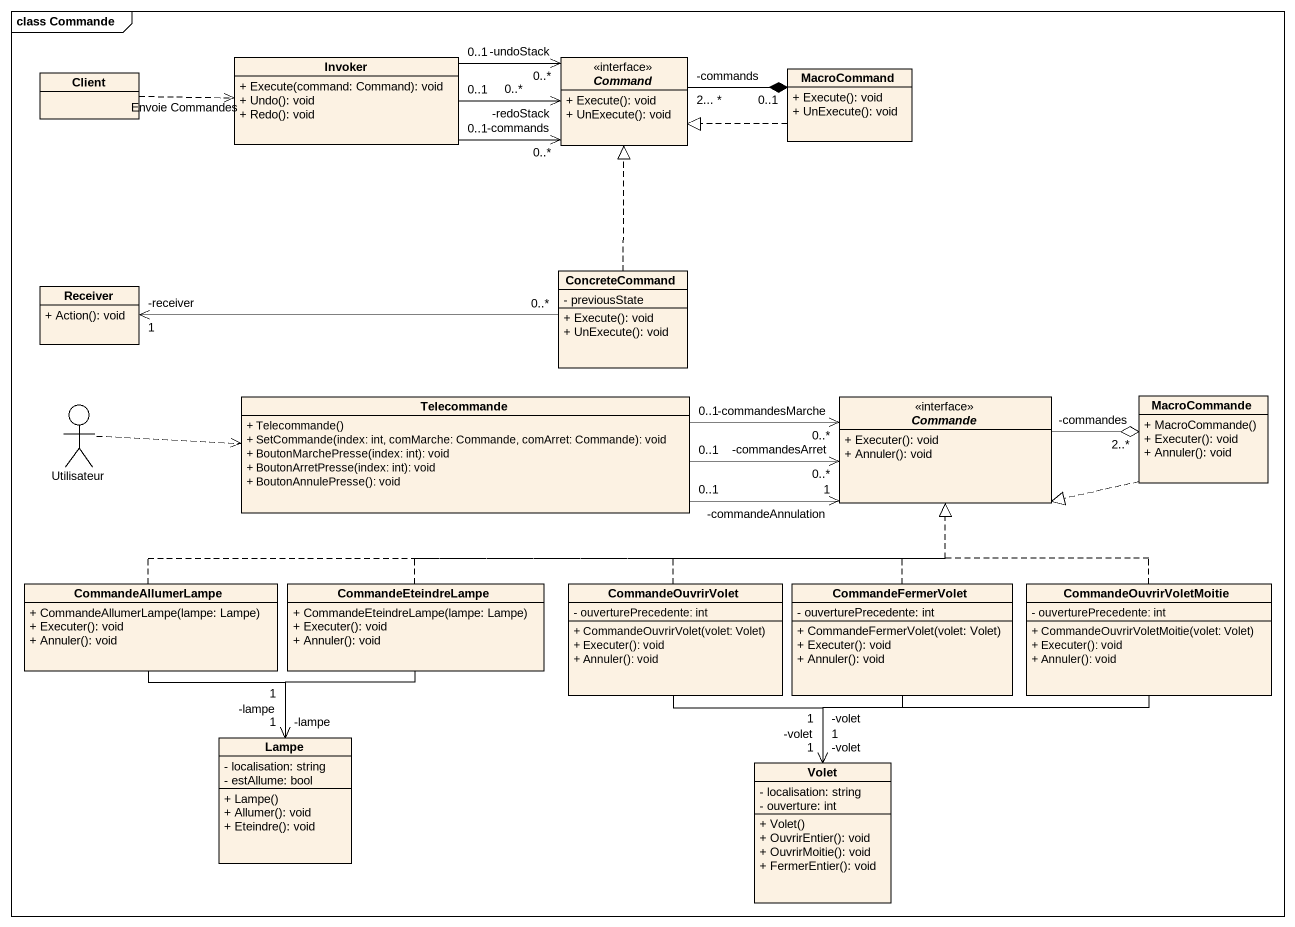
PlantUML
@startuml
mainframe class Commande
allowmixing
hide circle
hide empty members
skinparam classAttributeIconSize 0
class Client
class Invoker {
  + Execute(command: Command): void
  + Undo(): void
  + Redo(): void
}
interface Command <<interface>> {
  + Execute(): void
  + UnExecute(): void
}
class MacroCommand {
  + Execute(): void
  + UnExecute(): void
}
class Receiver {
  + Action(): void
}
class ConcreteCommand {
  - previousState
  + Execute(): void
  + UnExecute(): void
}
actor Utilisateur
class Telecommande {
  + Telecommande()
  + SetCommande(index: int, comMarche: Commande, comArret: Commande): void
  + BoutonMarchePresse(index: int): void
  + BoutonArretPresse(index: int): void
  + BoutonAnnulePresse(): void
}
interface Commande <<interface>> {
  + Executer(): void
  + Annuler(): void
}
class MacroCommande {
  + MacroCommande()
  + Executer(): void
  + Annuler(): void
}
class CommandeAllumerLampe {
  + CommandeAllumerLampe(lampe: Lampe)
  + Executer(): void
  + Annuler(): void
}
class CommandeEteindreLampe {
  + CommandeEteindreLampe(lampe: Lampe)
  + Executer(): void
  + Annuler(): void
}
class CommandeOuvrirVolet {
  - ouverturePrecedente: int
  + CommandeOuvrirVolet(volet: Volet)
  + Executer(): void
  + Annuler(): void
}
class CommandeFermerVolet {
  - ouverturePrecedente: int
  + CommandeFermerVolet(volet: Volet)
  + Executer(): void
  + Annuler(): void
}
class CommandeOuvrirVoletMoitie {
  - ouverturePrecedente: int
  + CommandeOuvrirVoletMoitie(volet: Volet)
  + Executer(): void
  + Annuler(): void
}
class Lampe {
  - localisation: string
  - estAllume: bool
  + Lampe()
  + Allumer(): void
  + Eteindre(): void
}
class Volet {
  - localisation: string
  - ouverture: int
  + Volet()
  + OuvrirEntier(): void
  + OuvrirMoitie(): void
  + FermerEntier(): void
}
Client .right.> Invoker : Envoie Commandes
Invoker "0..1" -right-> "-commands\n0..*" Command
Invoker "0..1" -right-> "-undoStack\n0..*" Command
Invoker "0..1" -right-> "-redoStack\n0..*" Command
Command "-commands\n2... *" -right-* "0..1" MacroCommand
MacroCommand .left.|> Command
ConcreteCommand .up.|> Command
ConcreteCommand "0..*" -left-> "-receiver\n1" Receiver
Utilisateur .right.> Telecommande
Telecommande "0..1" -right-> "-commandesArret\n0..*" Commande
Telecommande "0..1" -right-> "-commandesMarche\n0..*" Commande
Telecommande "0..1" -right-> "-commandeAnnulation\n1" Commande
Commande -right-o "-commandes\n2..*" MacroCommande
MacroCommande .left.|> Commande
CommandeAllumerLampe .right.|> Commande
CommandeAllumerLampe --> "-lampe\n1" Lampe
CommandeEteindreLampe .right.|> Commande
CommandeEteindreLampe --> "-lampe\n1" Lampe
CommandeOuvrirVolet .up.|> Commande
CommandeOuvrirVolet --> "-volet\n1" Volet
CommandeFermerVolet .up.|> Commande
CommandeFermerVolet --> "-volet\n1" Volet
CommandeOuvrirVoletMoitie .up.|> Commande
CommandeOuvrirVoletMoitie -left-> "-volet\n1" Volet
@enduml
